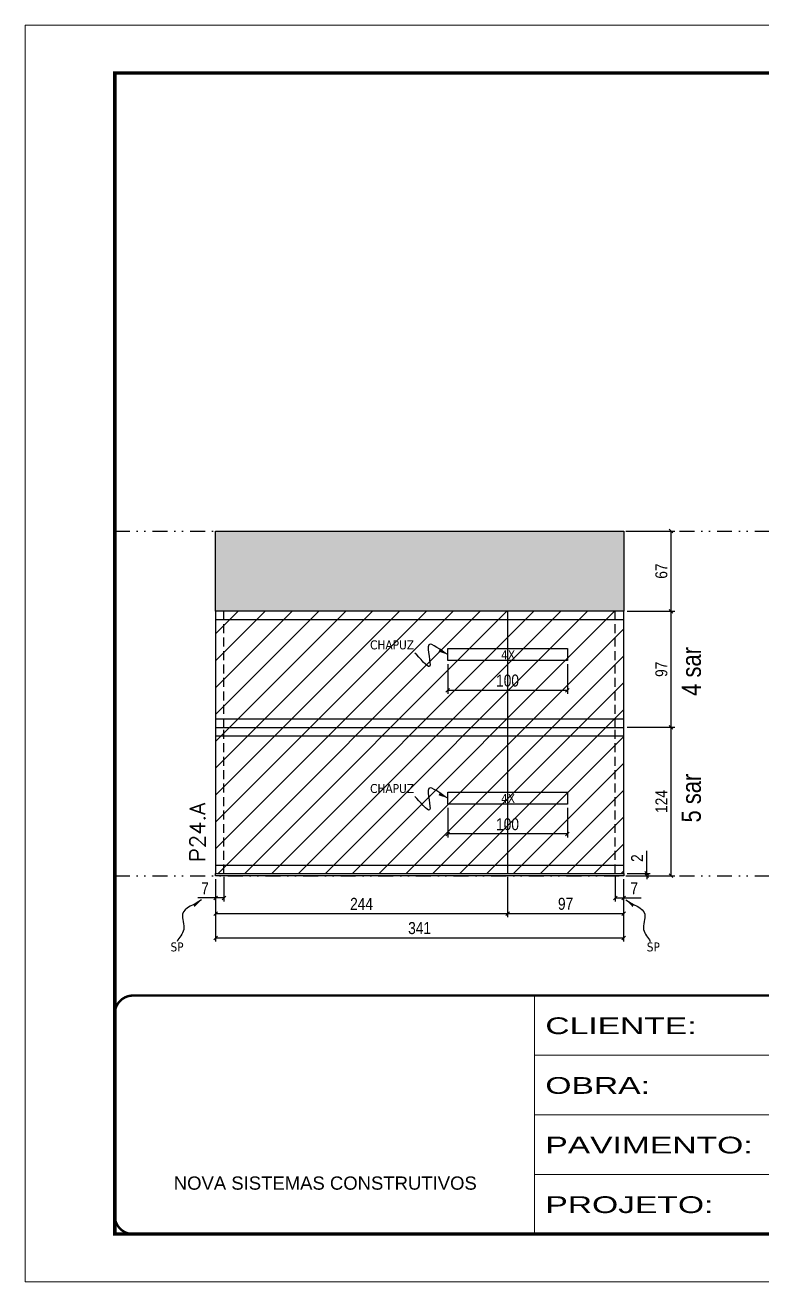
# Model space of a CAD drawing. Extents: x 14400 to 24104, y -21631 to 6985.
# Drawn here: x 19182 to 19798, y -957 to 93 of the extents above; entities that cross this region are included whole.
import ezdxf

# ---------------------------------------------------------------- set-up
doc = ezdxf.new("R2010")
doc.units = 0
for name, pattern in [('CONTINUO', [0]), ('DASHED', [0.75, 0.5, -0.25]), ('DIVIDE2', [0.625, 0.25, -0.125, 0, -0.125, 0, -0.125]), ('HIDDEN', [0.375, 0.25, -0.125])]:
    doc.linetypes.add(name, pattern=pattern)
for name, color, linetype in [('COTA', 241, 'Continuous'), ('NOMENCLATURA', 7, 'Continuous'), ('Nível', 160, 'Continuous'), ('Painéis', 200, 'Continuous'), ('SARR_2.2x10', 60, 'Continuous'), ('SARR_2.2x7', 40, 'Continuous'), ('Sarrafo de Pressão', 42, 'HIDDEN'), ('texto', 7, 'Continuous')]:
    doc.layers.add(name, color=color, linetype=linetype)
for name, color, linetype, lineweight in [('Folhas', 255, 'Continuous', 9), ('Hachura', 251, 'Continuous', 9), ('SARRAFO DE PRESSAO', 251, 'DASHED', 9), ('Texto Seção', 7, 'Continuous', 15)]:
    doc.layers.add(name, color=color, linetype=linetype, lineweight=lineweight)
doc.styles.add('ARIAL', font='arial.ttf')
doc.styles.add('ARIAL_NARROW', font='ARIALN.TTF', dxfattribs={"height": 0.2})
doc.styles.add('COTA TECNICA', font='techl___.ttf', dxfattribs={"height": 10})
doc.styles.add('COTA TECNICA-50', font='techl___.ttf', dxfattribs={"height": 10})
doc.styles.add('REGUA-120', font='ROMANS.shx', dxfattribs={"height": 15})
doc.styles.get("Standard").update_dxf_attribs({"font": 'arial.ttf'})
doc.styles.add('Tecnologia', font='')
doc.styles.get('Tecnologia').set_extended_font_data('Forgotten Futurist')
doc.dimstyles.new('COTA PAINEL-50', dxfattribs={"dimtxt": 10, "dimasz": 3, "dimexe": 3, "dimexo": 3, "dimgap": 3, "dimtad": 1, "dimdec": 1, "dimzin": 12, "dimdsep": 46, "dimtxsty": 'COTA TECNICA-50', "dimblk1": 'OBLIQUE', "dimblk2": 'OBLIQUE', "dimsah": 1, "dimcen": 0.9, "dimclrd": 4, "dimclre": 4, "dimclrt": 240, "dimadec": 1, "dimazin": 3, "dimtfac": 1, "dimtdec": 1, "dimtmove": 0, "dimatfit": 3, "dimfxl": 1, "dimtolj": 1, "dimtzin": 12, "dimarcsym": 0})
doc.dimstyles.new('PAINEL', dxfattribs={"dimtxt": 10, "dimasz": 3, "dimexe": 3, "dimexo": 3, "dimgap": 3, "dimtad": 1, "dimdec": 1, "dimzin": 12, "dimdsep": 46, "dimtxsty": 'COTA TECNICA', "dimblk1": 'OBLIQUE', "dimblk2": 'OBLIQUE', "dimsah": 1, "dimcen": 0.9, "dimclrd": 4, "dimclre": 4, "dimclrt": 240, "dimadec": 1, "dimazin": 3, "dimtfac": 1, "dimtdec": 1, "dimtmove": 0, "dimatfit": 3, "dimfxl": 1, "dimtolj": 1, "dimtzin": 12, "dimarcsym": 0})
doc.dimstyles.get("Standard").update_dxf_attribs({"dimtxt": 0.18, "dimasz": 0.18, "dimexe": 0.18, "dimexo": 0.0625, "dimgap": 0.09, "dimtad": 0, "dimtih": 1, "dimtoh": 1, "dimdec": 4, "dimzin": 0, "dimdsep": 46, "dimtxsty": 'Standard', "dimcen": 0.09, "dimadec": 0, "dimazin": 0, "dimtfac": 1, "dimtdec": 4, "dimtofl": 0, "dimtmove": 0, "dimatfit": 3, "dimfxl": 1, "dimtolj": 1, "dimtzin": 0, "dimarcsym": 0})

# ---------------------------------------------------------------- blocks, each defined once
blk = doc.blocks.new('9999999999')
at = {"color": 30, "linetype": 'CONTINUO'}
for p, q in [((98564.6, 34230.2), (98564.6, 34429.4)), ((98564.6, 34379.6), (99584, 34379.6)), ((98564.6, 34329.8), (99488, 34329.8)), ((98564.6, 34280), (99488, 34280))]:
    blk.add_line(p, q, dxfattribs=at)
at = {"color": 30, "linetype": 'CONTINUO', "const_width": 2}
blk.add_lwpolyline([(99584, 34230.2), (99584, 34414.4, 0.414214), (99569, 34429.4), (98229, 34429.4, 0.414214), (98214, 34414.4), (98214, 34245.2, 0.414214), (98229, 34230.2), (99584, 34230.2)], format="xyb", dxfattribs=at)
at = {"layer": 'Folhas'}
blk.add_lwpolyline([(98139, 34190.2), (99624, 34190.2), (99624, 35240.2), (98139, 35240.2)], close=True, dxfattribs=at)
at = {"layer": 'Folhas', "color": 30, "const_width": 3}
blk.add_lwpolyline([(98214, 34230.2), (99584, 34230.2), (99584, 35200.2), (98214, 35200.2)], close=True, dxfattribs=at)
at = {"color": 7, "linetype": 'Continuous', "ltscale": 5, "style": 'ARIAL'}
blk.add_text('NOVA SISTEMAS CONSTRUTIVOS', height=11.059, dxfattribs=at).set_placement((98263.2, 34267.2))
at = {"layer": 'Folhas', "color": 7, "style": 'Tecnologia', "width": 1.5}
for s, p in [('CLIENTE:', (98573.7, 34397.2)), ('OBRA:', (98573.7, 34347.3)), ('PAVIMENTO:', (98573.7, 34297.5)), ('PROJETO:', (98573.7, 34247.7))]:
    blk.add_text(s, height=14, dxfattribs=at).set_placement(p)
blk = doc.blocks.new('_Oblique')
at = {"color": 0, "linetype": 'ByBlock', "lineweight": -2}
blk.add_line((-0.5, -0.5), (0.5, 0.5), dxfattribs=at)
blk = doc.blocks.new('*D1204')
at = {"layer": 'COTA', "color": 4, "lineweight": -2, "transparency": 16777216}
for p, q in [((19348.1, -618.4), (19348.1, -639)), ((19341.1, -620.4), (19341.1, -639)), ((19341.1, -636), (19326.4, -636)), ((19348.1, -636), (19341.1, -636))]:
    blk.add_line(p, q, dxfattribs=at)
at = {"layer": 'Defpoints', "color": 0, "transparency": 16777216}
for p in [(19341.1, -617.4), (19348.1, -615.4), (19341.1, -636)]:
    blk.add_point(p, dxfattribs=at)
at = {"layer": 'COTA', "color": 4, "lineweight": -2, "transparency": 16777216, "xscale": 3, "yscale": 3, "zscale": 3, "rotation": 180}
blk.add_blockref('_Oblique', (19341.1, -636), dxfattribs=at)
at = {"layer": 'COTA', "color": 4, "lineweight": -2, "transparency": 16777216, "xscale": 3, "yscale": 3, "zscale": 3}
blk.add_blockref('_Oblique', (19348.1, -636), dxfattribs=at)
at = {"layer": 'COTA', "color": 240, "transparency": 16777216, "insert": (19332.3, -627.9), "char_height": 10, "attachment_point": 5, "style": 'COTA TECNICA-50'}
blk.add_mtext('\\A1;7', dxfattribs=at)
blk = doc.blocks.new('*D1205')
at = {"layer": 'COTA', "color": 4, "lineweight": -2, "transparency": 16777216}
for p, q in [((19675.1, -618.4), (19675.1, -639)), ((19682.1, -620.4), (19682.1, -639)), ((19675.1, -636), (19682.1, -636)), ((19682.1, -636), (19696.9, -636))]:
    blk.add_line(p, q, dxfattribs=at)
at = {"layer": 'Defpoints', "color": 0, "transparency": 16777216}
for p in [(19675.1, -615.4), (19682.1, -617.4), (19682.1, -636)]:
    blk.add_point(p, dxfattribs=at)
at = {"layer": 'COTA', "color": 4, "lineweight": -2, "transparency": 16777216, "xscale": 3, "yscale": 3, "zscale": 3, "rotation": 180}
blk.add_blockref('_Oblique', (19675.1, -636), dxfattribs=at)
at = {"layer": 'COTA', "color": 4, "lineweight": -2, "transparency": 16777216, "xscale": 3, "yscale": 3, "zscale": 3}
blk.add_blockref('_Oblique', (19682.1, -636), dxfattribs=at)
at = {"layer": 'COTA', "color": 240, "transparency": 16777216, "insert": (19691, -627.9), "char_height": 10, "attachment_point": 5, "style": 'COTA TECNICA-50'}
blk.add_mtext('\\A1;7', dxfattribs=at)
blk = doc.blocks.new('*D1206')
at = {"layer": 'COTA', "color": 4, "lineweight": -2, "transparency": 16777216}
for p, q in [((19701.4, -615.4), (19701.4, -596.6)), ((19685.1, -615.4), (19704.4, -615.4)), ((19685.1, -617.4), (19704.4, -617.4)), ((19701.4, -617.4), (19701.4, -615.4)), ((19701.4, -617.4), (19701.4, -620.4))]:
    blk.add_line(p, q, dxfattribs=at)
at = {"layer": 'Defpoints', "color": 0, "transparency": 16777216}
for p in [(19682.1, -615.4), (19682.1, -617.4), (19701.4, -617.4)]:
    blk.add_point(p, dxfattribs=at)
at = {"layer": 'COTA', "color": 4, "lineweight": -2, "transparency": 16777216, "xscale": 3, "yscale": 3, "zscale": 3}
for p, rotation in [((19701.4, -615.4), 270), ((19701.4, -617.4), 90)]:
    blk.add_blockref('_Oblique', p, dxfattribs=dict(at, rotation=rotation))
at = {"layer": 'COTA', "color": 240, "transparency": 16777216, "insert": (19693.4, -602.7), "char_height": 10, "attachment_point": 5, "rotation": 90, "style": 'COTA TECNICA-50'}
blk.add_mtext('\\A1;2', dxfattribs=at)
blk = doc.blocks.new('*D1207')
at = {"layer": 'COTA', "color": 4, "lineweight": -2, "transparency": 16777216}
for p, q in [((19585.1, -618.4), (19585.1, -652)), ((19341.1, -620.4), (19341.1, -652)), ((19341.1, -649), (19585.1, -649))]:
    blk.add_line(p, q, dxfattribs=at)
at = {"layer": 'Defpoints', "color": 0, "transparency": 16777216}
for p in [(19341.1, -617.4), (19585.1, -615.4), (19585.1, -649)]:
    blk.add_point(p, dxfattribs=at)
at = {"layer": 'COTA', "color": 4, "lineweight": -2, "transparency": 16777216, "xscale": 3, "yscale": 3, "zscale": 3, "rotation": 180}
blk.add_blockref('_Oblique', (19341.1, -649), dxfattribs=at)
at = {"layer": 'COTA', "color": 4, "lineweight": -2, "transparency": 16777216, "xscale": 3, "yscale": 3, "zscale": 3}
blk.add_blockref('_Oblique', (19585.1, -649), dxfattribs=at)
at = {"layer": 'COTA', "color": 240, "transparency": 16777216, "insert": (19463.1, -640.9), "char_height": 10, "attachment_point": 5, "style": 'COTA TECNICA-50'}
blk.add_mtext('\\A1;244', dxfattribs=at)
blk = doc.blocks.new('*D1208')
at = {"layer": 'COTA', "color": 4, "lineweight": -2, "transparency": 16777216}
for p, q in [((19585.1, -618.4), (19585.1, -652)), ((19682.1, -620.4), (19682.1, -652)), ((19585.1, -649), (19682.1, -649))]:
    blk.add_line(p, q, dxfattribs=at)
at = {"layer": 'Defpoints', "color": 0, "transparency": 16777216}
for p in [(19585.1, -615.4), (19682.1, -617.4), (19682.1, -649)]:
    blk.add_point(p, dxfattribs=at)
at = {"layer": 'COTA', "color": 4, "lineweight": -2, "transparency": 16777216, "xscale": 3, "yscale": 3, "zscale": 3, "rotation": 180}
blk.add_blockref('_Oblique', (19585.1, -649), dxfattribs=at)
at = {"layer": 'COTA', "color": 4, "lineweight": -2, "transparency": 16777216, "xscale": 3, "yscale": 3, "zscale": 3}
blk.add_blockref('_Oblique', (19682.1, -649), dxfattribs=at)
at = {"layer": 'COTA', "color": 240, "transparency": 16777216, "insert": (19633.6, -640.9), "char_height": 10, "attachment_point": 5, "style": 'COTA TECNICA-50'}
blk.add_mtext('\\A1;97', dxfattribs=at)
blk = doc.blocks.new('*D1209')
at = {"layer": 'COTA', "color": 4, "linetype": 'ByBlock', "lineweight": -2, "transparency": 16777216}
for p, q in [((19535.1, -560.6), (19535.1, -585.5)), ((19635.1, -560.6), (19635.1, -585.5)), ((19635.1, -582.5), (19535.1, -582.5))]:
    blk.add_line(p, q, dxfattribs=at)
at = {"layer": 'Defpoints', "color": 0, "linetype": 'ByBlock', "transparency": 16777216}
for p in [(19535.1, -557.6), (19635.1, -557.6), (19535.1, -582.5)]:
    blk.add_point(p, dxfattribs=at)
at = {"layer": 'COTA', "color": 4, "linetype": 'ByBlock', "lineweight": -2, "transparency": 16777216, "xscale": 3, "yscale": 3, "zscale": 3, "rotation": 180}
blk.add_blockref('_Oblique', (19535.1, -582.5), dxfattribs=at)
at = {"layer": 'COTA', "color": 4, "linetype": 'ByBlock', "lineweight": -2, "transparency": 16777216, "xscale": 3, "yscale": 3, "zscale": 3}
blk.add_blockref('_Oblique', (19635.1, -582.5), dxfattribs=at)
at = {"layer": 'COTA', "color": 240, "linetype": 'ByBlock', "transparency": 16777216, "insert": (19585.1, -574.4), "char_height": 10, "attachment_point": 5, "style": 'COTA TECNICA'}
blk.add_mtext('\\A1;100', dxfattribs=at)
blk = doc.blocks.new('*D1210')
at = {"layer": 'COTA', "color": 4, "lineweight": -2, "transparency": 16777216}
for p, q in [((19685.1, -493.4), (19724.8, -493.4)), ((19721.8, -617.4), (19721.8, -493.4)), ((19685.1, -617.4), (19724.8, -617.4))]:
    blk.add_line(p, q, dxfattribs=at)
at = {"layer": 'Defpoints', "color": 0, "transparency": 16777216}
for p in [(19682.1, -493.4), (19721.8, -493.4), (19682.1, -617.4)]:
    blk.add_point(p, dxfattribs=at)
at = {"layer": 'COTA', "color": 4, "lineweight": -2, "transparency": 16777216, "xscale": 3, "yscale": 3, "zscale": 3}
for p, rotation in [((19721.8, -493.4), 90), ((19721.8, -617.4), 270)]:
    blk.add_blockref('_Oblique', p, dxfattribs=dict(at, rotation=rotation))
at = {"layer": 'COTA', "color": 240, "transparency": 16777216, "insert": (19713.7, -555.4), "char_height": 10, "attachment_point": 5, "rotation": 90, "style": 'COTA TECNICA'}
blk.add_mtext('\\A1;124', dxfattribs=at)
blk = doc.blocks.new('*D1211')
at = {"layer": 'COTA', "color": 4, "lineweight": -2, "transparency": 16777216}
for p, q in [((19341.1, -620.4), (19341.1, -672.4)), ((19682.1, -620.4), (19682.1, -672.4)), ((19341.1, -669.4), (19682.1, -669.4))]:
    blk.add_line(p, q, dxfattribs=at)
at = {"layer": 'Defpoints', "color": 0, "transparency": 16777216}
for p in [(19341.1, -617.4), (19682.1, -617.4), (19682.1, -669.4)]:
    blk.add_point(p, dxfattribs=at)
at = {"layer": 'COTA', "color": 4, "lineweight": -2, "transparency": 16777216, "xscale": 3, "yscale": 3, "zscale": 3, "rotation": 180}
blk.add_blockref('_Oblique', (19341.1, -669.4), dxfattribs=at)
at = {"layer": 'COTA', "color": 4, "lineweight": -2, "transparency": 16777216, "xscale": 3, "yscale": 3, "zscale": 3}
blk.add_blockref('_Oblique', (19682.1, -669.4), dxfattribs=at)
at = {"layer": 'COTA', "color": 240, "transparency": 16777216, "insert": (19511.6, -661.2), "char_height": 10, "attachment_point": 5, "style": 'COTA TECNICA'}
blk.add_mtext('\\A1;341', dxfattribs=at)
blk = doc.blocks.new('*D1212')
at = {"layer": 'COTA', "color": 4, "lineweight": -2, "transparency": 16777216}
for p, q in [((19685.1, -396.4), (19724.8, -396.4)), ((19721.8, -493.4), (19721.8, -396.4)), ((19685.1, -493.4), (19724.8, -493.4))]:
    blk.add_line(p, q, dxfattribs=at)
at = {"layer": 'Defpoints', "color": 0, "transparency": 16777216}
for p in [(19682.1, -396.4), (19721.8, -396.4), (19682.1, -493.4)]:
    blk.add_point(p, dxfattribs=at)
at = {"layer": 'COTA', "color": 4, "lineweight": -2, "transparency": 16777216, "xscale": 3, "yscale": 3, "zscale": 3}
for p, rotation in [((19721.8, -396.4), 90), ((19721.8, -493.4), 270)]:
    blk.add_blockref('_Oblique', p, dxfattribs=dict(at, rotation=rotation))
at = {"layer": 'COTA', "color": 240, "transparency": 16777216, "insert": (19713.7, -444.9), "char_height": 10, "attachment_point": 5, "rotation": 90, "style": 'COTA TECNICA'}
blk.add_mtext('\\A1;97', dxfattribs=at)
blk = doc.blocks.new('*D1213')
at = {"layer": 'COTA', "color": 4, "linetype": 'ByBlock', "lineweight": -2, "transparency": 16777216}
for p, q in [((19535.1, -440.6), (19535.1, -465.5)), ((19635.1, -440.6), (19635.1, -465.5)), ((19635.1, -462.5), (19535.1, -462.5))]:
    blk.add_line(p, q, dxfattribs=at)
at = {"layer": 'Defpoints', "color": 0, "linetype": 'ByBlock', "transparency": 16777216}
for p in [(19535.1, -437.6), (19635.1, -437.6), (19535.1, -462.5)]:
    blk.add_point(p, dxfattribs=at)
at = {"layer": 'COTA', "color": 4, "linetype": 'ByBlock', "lineweight": -2, "transparency": 16777216, "xscale": 3, "yscale": 3, "zscale": 3, "rotation": 180}
blk.add_blockref('_Oblique', (19535.1, -462.5), dxfattribs=at)
at = {"layer": 'COTA', "color": 4, "linetype": 'ByBlock', "lineweight": -2, "transparency": 16777216, "xscale": 3, "yscale": 3, "zscale": 3}
blk.add_blockref('_Oblique', (19635.1, -462.5), dxfattribs=at)
at = {"layer": 'COTA', "color": 240, "linetype": 'ByBlock', "transparency": 16777216, "insert": (19585.1, -454.4), "char_height": 10, "attachment_point": 5, "style": 'COTA TECNICA'}
blk.add_mtext('\\A1;100', dxfattribs=at)
blk = doc.blocks.new('*D2017')
at = {"layer": 'COTA', "color": 4, "lineweight": -2, "transparency": 16777216}
for p, q in [((19685.1, -329.4), (19724.8, -329.4)), ((19721.8, -396.4), (19721.8, -329.4)), ((19685.1, -396.4), (19724.8, -396.4))]:
    blk.add_line(p, q, dxfattribs=at)
at = {"layer": 'Defpoints', "color": 0, "transparency": 16777216}
for p in [(19682.1, -329.4), (19721.8, -329.4), (19682.1, -396.4)]:
    blk.add_point(p, dxfattribs=at)
at = {"layer": 'COTA', "color": 4, "lineweight": -2, "transparency": 16777216, "xscale": 3, "yscale": 3, "zscale": 3}
for p, rotation in [((19721.8, -329.4), 90), ((19721.8, -396.4), 270)]:
    blk.add_blockref('_Oblique', p, dxfattribs=dict(at, rotation=rotation))
at = {"layer": 'COTA', "color": 240, "transparency": 16777216, "insert": (19713.7, -362.9), "char_height": 10, "attachment_point": 5, "rotation": 90, "style": 'COTA TECNICA'}
blk.add_mtext('\\A1;67', dxfattribs=at)

msp = doc.modelspace()

# ---------------------------------------------------------------- hatches: boundary and pattern name
at = {"layer": 'COTA'}
h = msp.add_hatch(dxfattribs=at)
h.set_pattern_fill('AR-CONC', color=256, scale=0.03)
h.paths.add_polyline_path([(19682.15, -329.44), (19341.15, -329.44), (19341.15, -396.44), (19682.15, -396.44)])
at = {"layer": 'Hachura', "linetype": 'ByBlock'}
h = msp.add_hatch(dxfattribs=at)
h.set_pattern_fill('ANSI31', color=256, scale=5)
h.paths.add_polyline_path([(19585.15, -396.44), (19341.15, -396.44), (19341.15, -493.44), (19585.15, -493.44)])
h.paths.add_polyline_path([(19682.15, -396.44), (19585.15, -396.44), (19585.15, -493.44), (19682.15, -493.44)])
h.paths.add_polyline_path([(19682.15, -493.44), (19585.15, -493.44), (19585.15, -615.44), (19682.15, -615.44)])
h.paths.add_polyline_path([(19585.15, -493.44), (19341.15, -493.44), (19341.15, -615.44), (19585.15, -615.44)])
h.paths.add_polyline_path([(20089.13, -493.44), (19845.13, -493.44), (19845.13, -615.44), (20089.13, -615.44)])
h.paths.add_polyline_path([(20089.13, -396.44), (19845.13, -396.44), (19845.13, -493.44), (20089.13, -493.44)])
h.paths.add_polyline_path([(20186.13, -396.44), (20089.13, -396.44), (20089.13, -493.44), (20186.13, -493.44)])
h.paths.add_polyline_path([(20186.13, -493.44), (20089.13, -493.44), (20089.13, -615.44), (20186.13, -615.44)])

# ---------------------------------------------------------------- linework, layer by layer
at = {"layer": 'COTA'}
for p, q in [((19341.15, -396.44), (19341.15, -329.44)), ((19341.15, -329.44), (19682.15, -329.44)), ((19682.15, -329.44), (19682.15, -396.44))]:
    msp.add_line(p, q, dxfattribs=at)
at = {"layer": 'Nível', "color": 4, "linetype": 'DIVIDE2', "ltscale": 50}
for p, q in [((19256.97, -329.44), (20626.97, -329.44)), ((19256.97, -617.44), (20626.97, -617.44))]:
    msp.add_line(p, q, dxfattribs=at)
at = {"layer": 'Painéis'}
for p, q in [((19341.15, -396.44), (19341.15, -615.44)), ((19682.15, -396.44), (19341.15, -396.44)), ((19585.15, -396.44), (19585.15, -615.44)), ((19682.15, -615.44), (19682.15, -396.44)), ((19341.15, -493.44), (19682.15, -493.44)), ((19341.15, -615.44), (19682.15, -615.44))]:
    msp.add_line(p, q, dxfattribs=at)
msp.add_lwpolyline([(19682.15, -617.44), (19341.15, -617.44), (19341.15, -615.44), (19682.15, -615.44)], close=True, dxfattribs=at)
at = {"layer": 'SARR_2.2x10'}
for points in [[(19535.15, -427.6), (19635.15, -427.6), (19635.15, -437.6), (19535.15, -437.6)], [(19535.15, -547.6), (19635.15, -547.6), (19635.15, -557.6), (19535.15, -557.6)]]:
    msp.add_lwpolyline(points, close=True, dxfattribs=at)
at = {"layer": 'SARR_2.2x7'}
for p, q in [((19341.15, -403.44), (19585.15, -403.44)), ((19585.15, -403.44), (19682.15, -403.44)), ((19341.15, -486.44), (19585.15, -486.44)), ((19585.15, -486.44), (19682.15, -486.44)), ((19341.15, -500.44), (19585.15, -500.44)), ((19585.15, -500.44), (19682.15, -500.44)), ((19341.15, -608.44), (19585.15, -608.44)), ((19585.15, -608.44), (19682.15, -608.44))]:
    msp.add_line(p, q, dxfattribs=at)
at = {"layer": 'Sarrafo de Pressão', "ltscale": 30}
for p, q in [((19348.15, -493.44), (19348.15, -396.44)), ((19348.15, -403.44), (19348.15, -396.44)), ((19675.15, -493.44), (19675.15, -396.44)), ((19348.15, -615.44), (19348.15, -493.44)), ((19675.15, -615.44), (19675.15, -493.44))]:
    msp.add_line(p, q, dxfattribs=at)

# ---------------------------------------------------------------- block references
at = {"layer": 'SARRAFO DE PRESSAO', "color": 6, "linetype": 'ByBlock'}
msp.add_blockref('9999999999', (-78957.01, -35146.93), dxfattribs=at)

# ---------------------------------------------------------------- texts
at = {"layer": 'NOMENCLATURA', "style": 'ARIAL_NARROW'}
for s, p in [('4 sar', (19746.66, -467.08)), ('5 sar', (19746.66, -572.92))]:
    msp.add_text(s, height=16, rotation=90, dxfattribs=at).set_placement(p)
at = {"layer": 'texto', "color": 0, "char_height": 7.5, "attachment_point": 5}
for s, insert in [('{\\fTahoma|b0|i0|c0|p34;\\C4;CHAPUZ}', (19488.59, -424.58)), ('{\\fTahoma|b0|i0|c0|p34;\\C4;4X}', (19585.54, -432.89)), ('{\\fTahoma|b0|i0|c0|p34;\\C4;CHAPUZ}', (19488.59, -544.58)), ('{\\fTahoma|b0|i0|c0|p34;\\C4;4X}', (19585.54, -552.89)), ('{\\fTahoma|b0|i0|c0|p34;\\C4;SP}', (19308.9, -676.93)), ('{\\fTahoma|b0|i0|c0|p34;\\C4;SP}', (19706.92, -676.93))]:
    msp.add_mtext(s, dxfattribs=dict(at, insert=insert))
at = {"layer": 'Texto Seção', "insert": (19332.53, -606.19), "char_height": 13, "width": 285.3299, "attachment_point": 7, "rotation": 90, "style": 'REGUA-120'}
msp.add_mtext('P24.A', dxfattribs=at)

# ---------------------------------------------------------------- dimensions: what is measured, and where the dimension line sits
at = {"layer": 'COTA'}
for base, p1, p2, angle, dimstyle, picture, middle in [((19721.79, -329.44), (19682.15, -396.44), (19682.15, -329.44), 90, 'PAINEL', '*D2017', (19713.68, -362.94)), ((19721.79, -396.44), (19682.15, -493.44), (19682.15, -396.44), 90, 'PAINEL', '*D1212', (19713.68, -444.94)), ((19721.79, -493.44), (19682.15, -617.44), (19682.15, -493.44), 90, 'PAINEL', '*D1210', (19713.71, -555.44)), ((19341.15, -635.95), (19348.15, -615.44), (19341.15, -617.44), 180, 'COTA PAINEL-50', '*D1204', (19332.28, -627.88))]:
    dim = msp.add_linear_dim(base=base, p1=p1, p2=p2, angle=angle, dimstyle=dimstyle, dxfattribs=at)
    dim.commit()
    dim.dimension.update_dxf_attribs({"geometry": picture, "text_midpoint": middle})
at = {"layer": 'COTA', "linetype": 'ByBlock'}
for base, p1, p2, picture, middle in [((19535.15, -462.52), (19635.15, -437.6), (19535.15, -437.6), '*D1213', (19585.15, -454.42)), ((19535.15, -582.52), (19635.15, -557.6), (19535.15, -557.6), '*D1209', (19585.15, -574.42))]:
    dim = msp.add_linear_dim(base=base, p1=p1, p2=p2, dimstyle='PAINEL', dxfattribs=at)
    dim.commit()
    dim.dimension.update_dxf_attribs({"geometry": picture, "text_midpoint": middle})
at = {"layer": 'COTA'}
dim = msp.add_linear_dim(base=(19701.4, -617.44), p1=(19682.15, -615.44), p2=(19682.15, -617.44), angle=90, dimstyle='COTA PAINEL-50', dxfattribs=at)
dim.commit()
dim.dimension.update_dxf_attribs({"geometry": '*D1206', "text_midpoint": (19701.4, -602.69), "dimtype": 160})
for base, p1, p2, dimstyle, picture, middle in [((19585.15, -649), (19341.15, -617.44), (19585.15, -615.44), 'COTA PAINEL-50', '*D1207', (19463.15, -640.92)), ((19682.15, -669.37), (19341.15, -617.44), (19682.15, -617.44), 'PAINEL', '*D1211', (19511.65, -661.15)), ((19682.15, -649), (19585.15, -615.44), (19682.15, -617.44), 'COTA PAINEL-50', '*D1208', (19633.65, -640.89)), ((19682.15, -635.95), (19675.15, -615.44), (19682.15, -617.44), 'COTA PAINEL-50', '*D1205', (19691.01, -627.88))]:
    dim = msp.add_linear_dim(base=base, p1=p1, p2=p2, dimstyle=dimstyle, dxfattribs=at)
    dim.commit()
    dim.dimension.update_dxf_attribs({"geometry": picture, "text_midpoint": middle})

# ---------------------------------------------------------------- leaders
at = {"layer": 'COTA', "path_type": 1}
for points in [[(19535.15, -432.6), (19519.36, -424.58), (19519.95, -442.45), (19507.51, -431.31)], [(19535.15, -552.6), (19519.36, -544.58), (19519.95, -562.45), (19507.51, -551.31)], [(19329.32, -637.62), (19313.53, -649.46), (19314.46, -662.46), (19308.9, -672.24)], [(19683.97, -637.62), (19699.76, -649.46), (19698.83, -662.46), (19704.39, -672.24)]]:
    msp.add_leader(points, dimstyle='Standard', override={"dimasz": 8}, dxfattribs=at)

doc.saveas('drawing.dxf')
